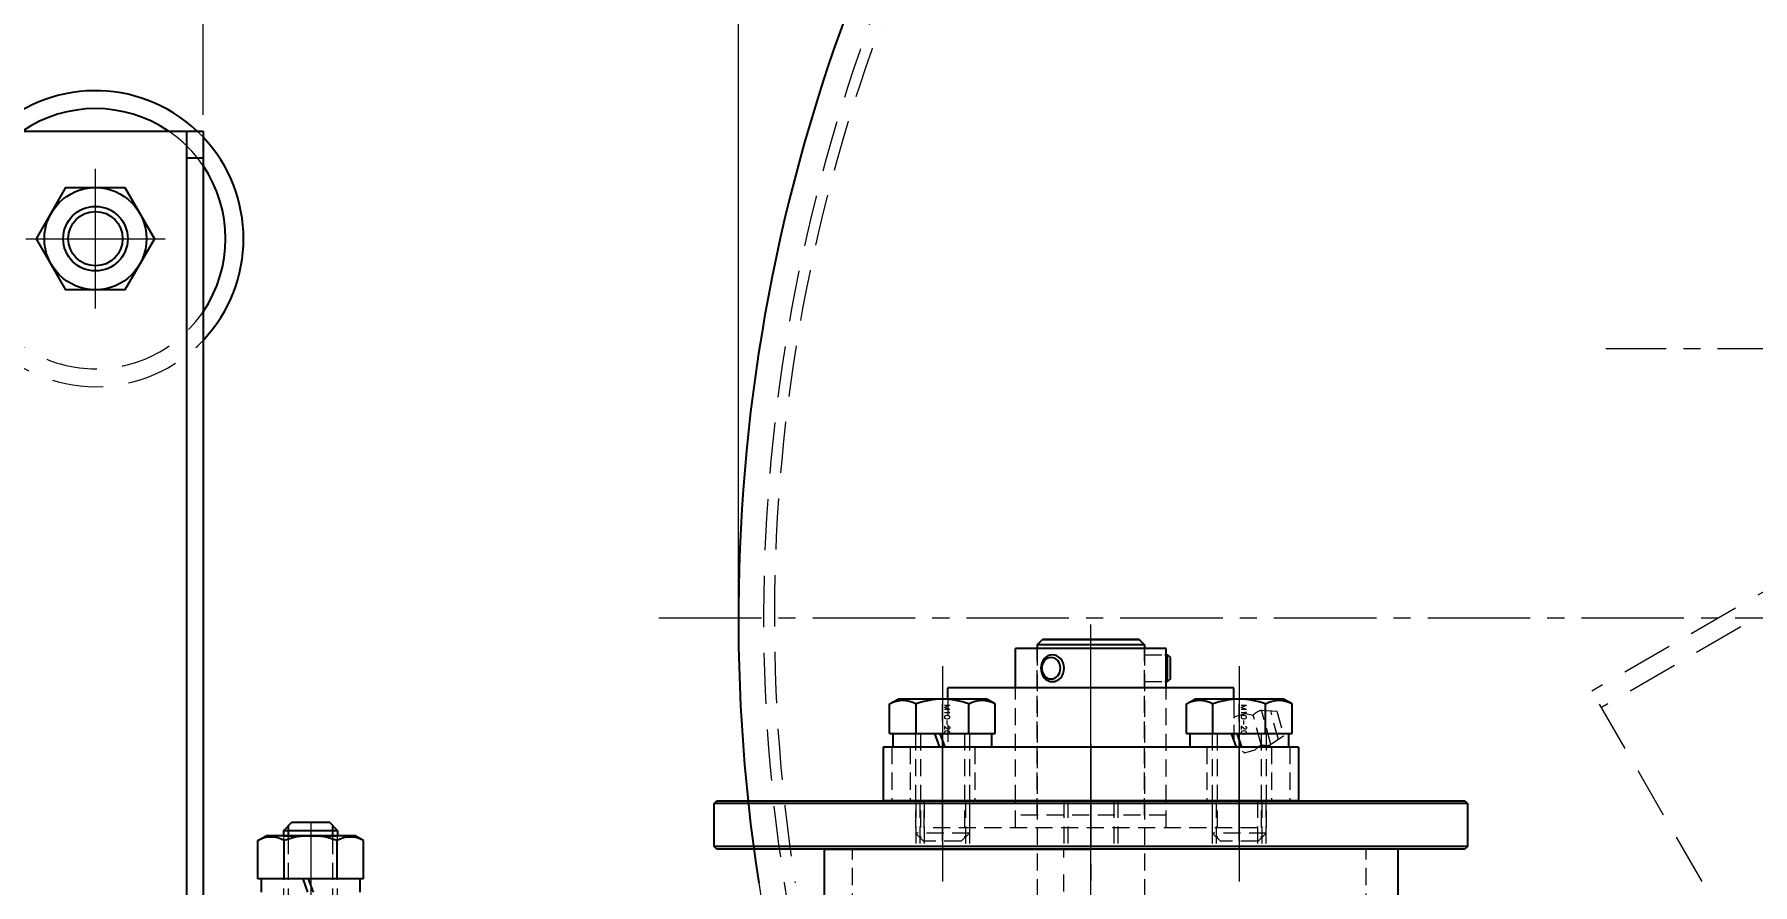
# Model space of a CAD drawing. Header units: millimetres. Extents: x 0 to 51411, y 0 to 16902.
# Drawn here: x 8532.8 to 8852.2, y 8589.8 to 8747.9 of the extents above; entities that cross this region are included whole.
import ezdxf

# ---------------------------------------------------------------- set-up
doc = ezdxf.new("R2010")
doc.units = ezdxf.units.MM
doc.linetypes.add('CENTER2', pattern=[28.575, 19.05, -3.175, 3.175, -3.175])
doc.linetypes.add('HIDDEN2', pattern=[4.7625, 3.175, -1.5875])
for name, color, linetype, lineweight in [('01_外形線', 7, 'Continuous', 25), ('03_かくれ線', 6, 'HIDDEN2', 13), ('04_中心線', 1, 'CENTER2', 9), ('07_寸法線', 3, 'Continuous', 9)]:
    doc.layers.add(name, color=color, linetype=linetype, lineweight=lineweight)
doc.styles.add('KSS_TXT', font='txt.shx', dxfattribs={"bigfont": 'extfont2.shx'})
doc.styles.add('寸法用', font='simplex.shx', dxfattribs={"width": 0.8, "bigfont": '@extfont2.shx'})
doc.dimstyles.new('機械製図用', dxfattribs={"dimtxt": 3.5, "dimasz": 3.5, "dimexe": 2, "dimexo": 0, "dimgap": 1.2, "dimtad": 1, "dimdsep": 46, "dimtxsty": '寸法用', "dimblk": 'OPEN30', "dimcen": 0, "dimclrd": 256, "dimclre": 256, "dimclrt": 7, "dimazin": 2, "dimtm": 1e-09, "dimtfac": 0.75, "dimtmove": 0, "dimatfit": 3, "dimldrblk": 'OPEN30', "dimfxl": 1, "dimlwd": -1, "dimlwe": -1, "dimarcsym": 0})

# ---------------------------------------------------------------- blocks, each defined once
blk = doc.blocks.new('*U1764')
at = {"layer": '04_中心線', "color": 0, "linetype": 'CENTER2', "transparency": 16777216}
for p, q in [((0, 2.4), (0, 12.97)), ((-12.97, 0), (-2.4, 0)), ((2.4, 0), (12.97, 0)), ((0, -12.97), (0, -2.4))]:
    blk.add_line(p, q, dxfattribs=at)
at = {"layer": '04_中心線', "color": 0, "linetype": 'Continuous', "transparency": 16777216}
for p, q in [((-1.2, 0), (1.2, 0)), ((0, -1.2), (0, 1.2))]:
    blk.add_line(p, q, dxfattribs=at)
blk = doc.blocks.new('*U1766')
at = {"layer": '04_中心線', "color": 0, "linetype": 'CENTER2', "transparency": 16777216}
for p, q in [((0, 1.2), (0, 9.5)), ((-9.5, 0), (-1.2, 0)), ((1.2, 0), (9.5, 0)), ((0, -9.5), (0, -1.2))]:
    blk.add_line(p, q, dxfattribs=at)
at = {"layer": '04_中心線', "color": 0, "linetype": 'Continuous', "transparency": 16777216}
for p, q in [((-0.6, 0), (0.6, 0)), ((0, -0.6), (0, 0.6))]:
    blk.add_line(p, q, dxfattribs=at)
blk = doc.blocks.new('_Open30')
at = {"color": 0, "linetype": 'ByBlock', "lineweight": -2}
for p, q in [((-1, 0.268), (0, 0)), ((0, 0), (-1, -0.268)), ((0, 0), (-1, 0))]:
    blk.add_line(p, q, dxfattribs=at)
blk = doc.blocks.new('*D1817')
at = {"layer": '07_寸法線', "transparency": 16777216}
for p, q in [((8564.2, 8732.91), (8564.2, 8780.82)), ((8663.7, 8642.41), (8663.7, 8780.82)), ((8660.2, 8778.82), (8567.7, 8778.82))]:
    blk.add_line(p, q, dxfattribs=at)
at = {"layer": 'Defpoints', "color": 0, "transparency": 16777216}
for p in [(8564.2, 8778.82), (8564.2, 8729.91), (8663.7, 8639.41)]:
    blk.add_point(p, dxfattribs=at)
at = {"layer": '07_寸法線', "transparency": 16777216, "xscale": 3.5, "yscale": 3.5, "zscale": 3.5, "rotation": 180}
blk.add_blockref('_Open30', (8564.2, 8778.82), dxfattribs=at)
at = {"layer": '07_寸法線', "transparency": 16777216, "xscale": 3.5, "yscale": 3.5, "zscale": 3.5}
blk.add_blockref('_Open30', (8663.7, 8778.82), dxfattribs=at)
at = {"layer": '07_寸法線', "color": 7, "transparency": 16777216, "insert": (8613.95, 8795.25), "char_height": 20, "attachment_point": 5, "style": '寸法用'}
blk.add_mtext('(100)', dxfattribs=at)
blk = doc.blocks.new('*D1829')
at = {"layer": '07_寸法線', "transparency": 16777216}
for p, q in [((8564.2, 8732.91), (8564.2, 8915.09)), ((8741.75, 8888.36), (8741.75, 8915.09)), ((8738.25, 8913.09), (8567.7, 8913.09))]:
    blk.add_line(p, q, dxfattribs=at)
at = {"layer": 'Defpoints', "color": 0, "transparency": 16777216}
for p in [(8564.2, 8913.09), (8741.75, 8885.36), (8564.2, 8729.91)]:
    blk.add_point(p, dxfattribs=at)
at = {"layer": '07_寸法線', "transparency": 16777216, "xscale": 3.5, "yscale": 3.5, "zscale": 3.5, "rotation": 180}
blk.add_blockref('_Open30', (8564.2, 8913.09), dxfattribs=at)
at = {"layer": '07_寸法線', "transparency": 16777216, "xscale": 3.5, "yscale": 3.5, "zscale": 3.5}
blk.add_blockref('_Open30', (8741.75, 8913.09), dxfattribs=at)
at = {"layer": '07_寸法線', "color": 7, "transparency": 16777216, "insert": (8652.98, 8929.53), "char_height": 20, "attachment_point": 5, "style": '寸法用'}
blk.add_mtext('(178)', dxfattribs=at)

msp = doc.modelspace()

# ---------------------------------------------------------------- linework, layer by layer
at = {"layer": '01_外形線'}
for p, q in [((8529.202, 8729.91), (8564.202, 8729.91)), ((8561.202, 8574.91), (8561.202, 8729.91)), ((8564.202, 8729.91), (8564.202, 8574.91)), ((8564.202, 8724.91), (8561.202, 8724.91)), ((8719.202, 8634.41), (8720.202, 8635.41)), ((8719.202, 8634.41), (8720.202, 8635.41)), ((8738.202, 8635.41), (8720.202, 8635.41)), ((8720.202, 8635.41), (8738.202, 8635.41)), ((8739.202, 8634.41), (8738.202, 8635.41)), ((8738.202, 8635.41), (8739.202, 8634.41)), ((8743.202, 8633.71), (8715.202, 8633.71)), ((8715.202, 8626.41), (8715.202, 8633.71)), ((8739.202, 8634.41), (8719.202, 8634.41)), ((8739.202, 8634.41), (8719.202, 8634.41)), ((8719.202, 8634.41), (8719.202, 8633.71)), ((8739.202, 8634.41), (8739.202, 8633.71)), ((8742.977, 8632.56), (8743.477, 8632.56)), ((8743.202, 8626.41), (8743.202, 8633.71)), ((8743.977, 8632.06), (8743.477, 8632.56)), ((8743.477, 8627.56), (8743.477, 8632.56)), ((8743.977, 8628.06), (8743.977, 8632.06)), ((8755.779, 8626.41), (8702.625, 8626.41)), ((8702.625, 8624.31), (8702.625, 8626.41)), ((8742.977, 8627.56), (8743.477, 8627.56)), ((8743.977, 8628.06), (8743.477, 8627.56)), ((8755.779, 8624.31), (8755.779, 8626.41)), ((8691.81, 8623.406), (8693.375, 8624.31)), ((8691.81, 8617.91), (8691.81, 8623.406)), ((8709.875, 8624.31), (8693.375, 8624.31)), ((8696.717, 8617.91), (8696.717, 8623.406)), ((8706.532, 8617.91), (8706.532, 8623.406)), ((8711.44, 8623.406), (8709.875, 8624.31)), ((8711.44, 8617.91), (8711.44, 8623.406)), ((8746.964, 8623.406), (8748.529, 8624.31)), ((8746.964, 8617.91), (8746.964, 8623.406)), ((8765.029, 8624.31), (8748.529, 8624.31)), ((8751.872, 8617.91), (8751.872, 8623.406)), ((8761.687, 8617.91), (8761.687, 8623.406)), ((8766.594, 8623.406), (8765.029, 8624.31)), ((8766.594, 8617.91), (8766.594, 8623.406)), ((8691.81, 8617.91), (8711.44, 8617.91)), ((8692.425, 8617.91), (8692.425, 8615.41)), ((8701.125, 8615.41), (8700.215, 8617.91)), ((8702.125, 8615.41), (8701.215, 8617.91)), ((8710.825, 8615.41), (8710.825, 8617.91)), ((8746.964, 8617.91), (8766.594, 8617.91)), ((8747.579, 8617.91), (8747.579, 8615.41)), ((8756.279, 8615.41), (8755.369, 8617.91)), ((8757.279, 8615.41), (8756.369, 8617.91)), ((8765.979, 8615.41), (8765.979, 8617.91)), ((8767.779, 8615.41), (8690.625, 8615.41)), ((8690.625, 8615.41), (8690.625, 8605.41)), ((8710.825, 8615.41), (8692.425, 8615.41)), ((8765.979, 8615.41), (8747.579, 8615.41)), ((8767.779, 8615.41), (8767.779, 8605.41)), ((8659.202, 8604.91), (8659.702, 8605.41)), ((8659.202, 8596.91), (8659.202, 8604.91)), ((8799.202, 8604.91), (8659.202, 8604.91)), ((8659.702, 8605.41), (8798.702, 8605.41)), ((8767.779, 8605.41), (8690.625, 8605.41)), ((8798.702, 8605.41), (8799.202, 8604.91)), ((8799.202, 8604.91), (8799.202, 8596.91)), ((8579.202, 8599.91), (8580.702, 8601.41)), ((8580.102, 8598.91), (8580.102, 8600.81)), ((8580.702, 8601.41), (8587.702, 8601.41)), ((8589.202, 8599.91), (8587.702, 8601.41)), ((8588.302, 8598.91), (8588.302, 8600.81)), ((8574.387, 8598.006), (8575.952, 8598.91)), ((8574.387, 8590.91), (8574.387, 8598.006)), ((8592.452, 8598.91), (8575.952, 8598.91)), ((8579.202, 8598.91), (8579.202, 8599.91)), ((8579.202, 8599.91), (8589.202, 8599.91)), ((8579.202, 8598.91), (8589.202, 8598.91)), ((8579.294, 8590.91), (8579.294, 8598.006)), ((8589.109, 8590.91), (8589.109, 8598.006)), ((8589.202, 8599.91), (8589.202, 8598.91)), ((8594.017, 8598.006), (8592.452, 8598.91)), ((8594.017, 8590.91), (8594.017, 8598.006)), ((8659.702, 8596.41), (8659.202, 8596.91)), ((8799.202, 8596.91), (8659.202, 8596.91)), ((8798.702, 8596.41), (8659.702, 8596.41)), ((8679.709, 8596.41), (8729.202, 8596.41)), ((8679.709, 8559.91), (8679.709, 8596.41)), ((8786.352, 8596.41), (8729.202, 8596.41)), ((8786.352, 8559.91), (8786.352, 8596.41)), ((8799.202, 8596.91), (8798.702, 8596.41)), ((8594.017, 8590.91), (8574.387, 8590.91)), ((8582.792, 8590.91), (8575.002, 8590.91)), ((8575.002, 8590.91), (8575.002, 8588.41)), ((8583.702, 8588.41), (8582.792, 8590.91)), ((8593.402, 8590.91), (8583.792, 8590.91)), ((8584.702, 8588.41), (8583.792, 8590.91)), ((8593.402, 8588.41), (8593.402, 8590.91))]:
    msp.add_line(p, q, dxfattribs=at)
msp.add_lwpolyline([(8549.687, 8719.41), (8555.172, 8709.91), (8549.687, 8700.41), (8538.717, 8700.41), (8533.232, 8709.91), (8538.717, 8719.41)], close=True, dxfattribs=at)
for radius in [9.5, 6, 5.053]:
    msp.add_circle((8544.202, 8709.91), radius, dxfattribs=at)
for centre, radius, start, end in [((8987.702, 8639.412), 324, 147.37005, 188.74896), ((8544.202, 8709.91), 27.518, 46.61816, 223.38184), ((8544.202, 8709.91), 24.18, 55.80392, 124.19608), ((8544.202, 8709.91), 27.518, 316.61816, 43.38184), ((8544.202, 8709.91), 24.18, 325.80392, 34.19608), ((8694.264, 8619.156), 4.907, 60.00001, 119.99999), ((8701.625, 8610.531), 13.779, 69.136, 110.864), ((8708.986, 8619.156), 4.907, 60.00001, 119.99999), ((8749.418, 8619.156), 4.907, 60.00001, 119.99999), ((8756.779, 8610.531), 13.779, 69.136, 110.864), ((8764.14, 8619.156), 4.907, 60.00001, 119.99999), ((8576.841, 8593.756), 4.907, 60.00001, 119.99999), ((8584.202, 8585.131), 13.779, 69.136, 110.864), ((8591.563, 8593.756), 4.907, 60.00001, 119.99999)]:
    msp.add_arc(centre, radius, start, end, dxfattribs=at)
at = {"layer": '01_外形線', "extrusion": (0, 0, -1)}
for centre, major_axis in [((8722.065, 8630.06), (0, -2.5)), ((8721.815, 8630.06), (0, -2))]:
    msp.add_ellipse(centre, major_axis=major_axis, ratio=0.8660254, dxfattribs=at)
at = {"layer": '03_かくれ線', "ltscale": 3, "transparency": 33554559}
for p, q in [((8886.166, 8662.664), (8822.346, 8625.817)), ((8887.156, 8659.153), (8824.114, 8622.755)), ((8849.949, 8578.007), (8822.346, 8625.817))]:
    msp.add_line(p, q, dxfattribs=at)
at = {"layer": '03_かくれ線'}
for p, q in [((8719.202, 8633.71), (8719.202, 8543.41)), ((8719.202, 8602.71), (8719.202, 8633.71)), ((8739.202, 8633.71), (8739.202, 8543.41)), ((8739.202, 8602.71), (8739.202, 8633.71)), ((8739.202, 8632.569), (8742.977, 8632.56)), ((8715.202, 8600.41), (8715.202, 8626.41)), ((8739.202, 8627.569), (8742.977, 8627.56)), ((8743.202, 8600.41), (8743.202, 8626.41)), ((8702.625, 8624.31), (8702.625, 8615.41)), ((8755.779, 8624.31), (8755.779, 8615.41)), ((8755.756, 8620.744), (8755.968, 8621.111)), ((8755.968, 8621.111), (8757.941, 8621.64)), ((8757.941, 8621.64), (8759.389, 8621.303)), ((8760.838, 8615.894), (8759.389, 8621.303)), ((8760.946, 8622.238), (8763.787, 8622.068)), ((8762.654, 8615.863), (8760.946, 8622.238)), ((8764.062, 8616.792), (8762.63, 8622.137)), ((8763.787, 8622.068), (8765.029, 8617.431)), ((8696.625, 8617.91), (8696.625, 8599.41)), ((8697.525, 8617.91), (8697.525, 8598.51)), ((8705.725, 8617.91), (8705.725, 8598.51)), ((8706.625, 8617.91), (8706.625, 8599.41)), ((8751.779, 8617.91), (8751.779, 8599.41)), ((8752.679, 8617.91), (8752.679, 8598.51)), ((8760.879, 8617.91), (8760.879, 8598.51)), ((8761.779, 8617.91), (8761.779, 8599.41)), ((8765.029, 8617.431), (8762.654, 8615.863)), ((8692.202, 8615.41), (8692.202, 8605.41)), ((8695.625, 8615.41), (8695.625, 8605.41)), ((8707.625, 8615.41), (8707.625, 8605.41)), ((8750.779, 8615.41), (8750.779, 8605.41)), ((8757.78, 8614.35), (8757.413, 8614.562)), ((8757.78, 8614.35), (8759.752, 8614.879)), ((8759.752, 8614.879), (8760.295, 8615.386)), ((8760.32, 8615.41), (8760.838, 8615.894)), ((8762.779, 8615.41), (8762.779, 8605.41)), ((8766.202, 8615.41), (8766.202, 8605.41)), ((8696.652, 8605.41), (8696.652, 8596.41)), ((8697.402, 8605.41), (8697.402, 8596.41)), ((8698.202, 8605.41), (8698.202, 8596.41)), ((8698.202, 8600.41), (8698.202, 8605.41)), ((8705.902, 8605.41), (8705.902, 8596.41)), ((8706.652, 8605.41), (8706.652, 8596.41)), ((8724.202, 8605.41), (8724.202, 8596.41)), ((8724.952, 8605.41), (8724.952, 8596.41)), ((8733.452, 8605.41), (8733.452, 8596.41)), ((8734.202, 8605.41), (8734.202, 8596.41)), ((8751.752, 8605.41), (8751.752, 8596.41)), ((8752.502, 8605.41), (8752.502, 8596.41)), ((8760.202, 8605.41), (8760.202, 8596.41)), ((8760.202, 8605.41), (8760.202, 8600.41)), ((8761.002, 8605.41), (8761.002, 8596.41)), ((8761.752, 8605.41), (8761.752, 8596.41)), ((8760.202, 8600.41), (8698.202, 8600.41)), ((8743.202, 8602.71), (8715.202, 8602.71)), ((8579.202, 8576.41), (8579.202, 8598.91)), ((8580.102, 8576.41), (8580.102, 8598.91)), ((8588.302, 8576.41), (8588.302, 8598.91)), ((8589.202, 8576.41), (8589.202, 8598.91)), ((8696.625, 8599.41), (8698.125, 8597.91)), ((8706.625, 8599.41), (8696.625, 8599.41)), ((8705.125, 8597.91), (8698.125, 8597.91)), ((8706.625, 8599.41), (8705.125, 8597.91)), ((8751.779, 8599.41), (8753.279, 8597.91)), ((8761.779, 8599.41), (8751.779, 8599.41)), ((8760.279, 8597.91), (8753.279, 8597.91)), ((8761.779, 8599.41), (8760.279, 8597.91)), ((8684.905, 8556.41), (8684.905, 8596.41)), ((8729.202, 8556.41), (8729.202, 8596.41)), ((8780.352, 8556.41), (8780.352, 8596.41))]:
    msp.add_line(p, q, dxfattribs=at)
at = {"layer": '03_かくれ線', "ltscale": 3}
msp.add_circle((8544.202, 8709.91), 6, dxfattribs=at)
for centre, radius, start, end in [((8987.702, 8639.412), 319.319, 147.83342, 188.87824), ((8987.702, 8639.412), 317.319, 147.60602, 188.93465), ((8544.202, 8709.91), 24.18, 34.19608, 55.80392), ((8544.202, 8709.91), 27.518, 43.38184, 46.61816), ((8544.202, 8709.91), 24.18, 214.19608, 325.80392), ((8544.202, 8709.91), 27.518, 223.38184, 316.61816)]:
    msp.add_arc(centre, radius, start, end, dxfattribs=at)
at = {"layer": '03_かくれ線', "ltscale": 3, "transparency": 33554559}
for radius, start, end in [(324, 188.74896, 349.18729), (319.319, 188.87824, 349.02683)]:
    msp.add_arc((8987.702, 8639.412), radius, start, end, dxfattribs=at)
at = {"layer": '03_かくれ線', "extrusion": (0, 0, -1)}
msp.add_ellipse((8760.168, 8621.771), major_axis=(-0.779, -0.467), ratio=0.1832021, start_param=0.0001243, end_param=3.1415927, dxfattribs=at)
at = {"layer": '03_かくれ線'}
msp.add_ellipse((8761.746, 8615.879), major_axis=(-0.908, 0.016), ratio=0.1832021, start_param=0.0001243, end_param=3.1415927, dxfattribs=at)
at = {"layer": '04_中心線'}
for p, q in [((9150.478, 8689.412), (8824.926, 8689.412)), ((8648.934, 8639.412), (9326.47, 8639.412)), ((8729.202, 8098.41), (8729.202, 8640.41)), ((8729.202, 8597.08), (8729.202, 8637.04)), ((8701.625, 8630.41), (8701.625, 8590.41)), ((8756.779, 8630.41), (8756.779, 8590.41)), ((8701.625, 8597.91), (8701.625, 8624.31)), ((8756.779, 8597.91), (8756.779, 8624.31)), ((8701.652, 8615.91), (8701.652, 8585.91)), ((8729.202, 8615.91), (8729.202, 8585.91)), ((8756.752, 8615.91), (8756.752, 8585.91)), ((8584.202, 8601.41), (8584.202, 8570.01)), ((8729.202, 8550.41), (8729.202, 8602.41)), ((8584.202, 8596.41), (8584.202, 8571.41)), ((8724.202, 8223.41), (8724.202, 8596.41))]:
    msp.add_line(p, q, dxfattribs=at)

# ---------------------------------------------------------------- block references
at = {"layer": '04_中心線', "linetype": 'CENTER2'}
for name in ['*U1764', '*U1766']:
    msp.add_blockref(name, (8544.202, 8709.91), dxfattribs=at)

# ---------------------------------------------------------------- texts
at = {"layer": '03_かくれ線', "style": 'KSS_TXT'}
for p in [(8701.985, 8623.268), (8757.139, 8623.268)]:
    msp.add_text('M10-20', height=1, rotation=270, dxfattribs=at).set_placement(p)

# ---------------------------------------------------------------- dimensions: what is measured, and where the dimension line sits
at = {"layer": '07_寸法線'}
for base, p1, p2, picture, middle in [((8564.202, 8913.09), (8741.754, 8885.36), (8564.202, 8729.91), '*D1829', (8652.978, 8929.528)), ((8564.20188, 8778.81535), (8663.7019, 8639.41199), (8564.20188, 8729.90982), '*D1817', (8613.95189, 8795.25345))]:
    dim = msp.add_linear_dim(base=base, p1=p1, p2=p2, text='(<>)', dimstyle='機械製図用', override={"dimtxt": 20, "dimexo": 3, "dimdec": 0}, dxfattribs=at)
    dim.commit()
    dim.dimension.update_dxf_attribs({"geometry": picture, "text_midpoint": middle})

doc.saveas('drawing.dxf')
